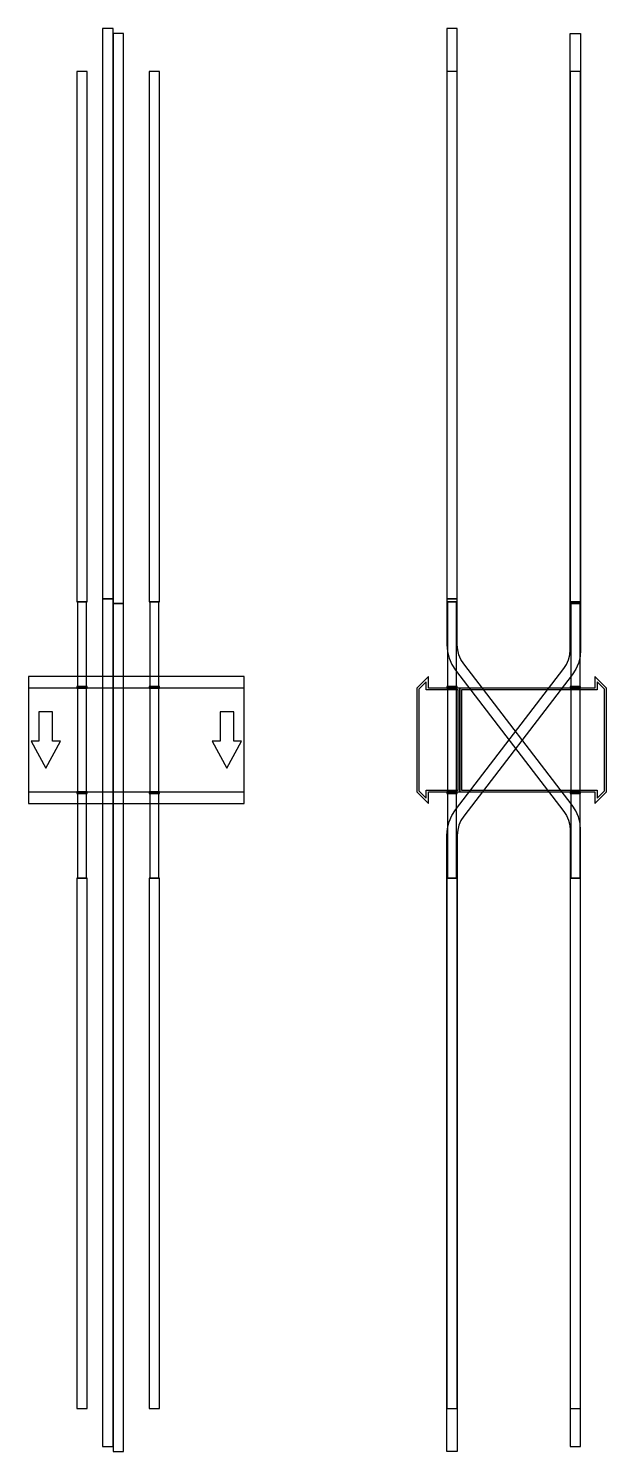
# Model space of a CAD drawing. Extents: x 0 to 670, y -825 to 825.
import ezdxf

# ---------------------------------------------------------------- set-up
doc = ezdxf.new("R2010")
doc.units = 0
doc.layers.add('Halfen', color=7, linetype='CONTINUOUS')

msp = doc.modelspace()

# ---------------------------------------------------------------- linework, layer by layer
at = {"layer": 'Halfen', "color": 7}
for points in [[(98, 163.766), (98, 824.766), (86, 824.766), (86, 163.766)], [(110, 158.108), (110, 819.108), (98, 819.108), (98, 158.108)], [(497, 163.766), (497, 824.766), (485, 824.766), (485, 163.766)], [(628, 158.108), (628, 819.108), (640, 819.108), (640, 158.108)], [(68, 160), (68, 775), (56, 775), (56, 160)], [(152, 160), (152, 775), (140, 775), (140, 160)], [(497, 160), (497, 775), (485, 775), (485, 160)], [(640, 160), (640, 775), (628, 775), (628, 160)], [(67.25, 62), (67.25, 160), (56.75, 160), (56.75, 62)], [(98, -819.108), (98, 163.766), (86, 163.766), (86, -819.108)], [(110, -824.767), (110, 158.108), (98, 158.108), (98, -824.767)], [(151.25, 62), (151.25, 160), (140.75, 160), (140.75, 62)], [(640, -819.108), (640, -104.608), (639.359, -96.789), (637.453, -89.179), (634.332, -81.981), (630.081, -75.388), (504.439, 88.352), (501.251, 93.297), (498.911, 98.695), (497.481, 104.403), (497, 110.267), (497, 163.766), (485, 163.766), (485, 110.267), (485.641, 102.448), (487.547, 94.838), (490.668, 87.64), (494.919, 81.046), (620.561, -82.693), (623.749, -87.638), (626.089, -93.037), (627.519, -98.744), (628, -104.608), (628, -819.108)], [(485, -824.767), (485, -110.267), (485.641, -102.448), (487.547, -94.838), (490.668, -87.64), (494.919, -81.046), (620.561, 82.693), (623.749, 87.638), (626.089, 93.037), (627.519, 98.744), (628, 104.608), (628, 158.108), (640, 158.108), (640, 104.608), (639.359, 96.789), (637.453, 89.179), (634.332, 81.981), (630.081, 75.388), (504.439, -88.352), (501.251, -93.297), (498.911, -98.695), (497.481, -104.403), (497, -110.267), (497, -824.767)], [(496.25, 62), (496.25, 160), (485.75, 160), (485.75, 62)], [(639.25, 62), (639.25, 160), (628.75, 160), (628.75, 62)], [(0, -73.5), (250, -73.5), (250, 73.5), (0, 73.5)], [(500, -60), (500, 60), (463.5, 60), (463.5, 73.5), (450, 60), (450, -60), (463.5, -73.5), (463.5, -60)], [(498, -58), (498, 58), (461, 58), (461, 67.25), (452.5, 58.75), (452.5, -58.75), (461, -67.25), (461, -58)], [(670, -60), (670, 60), (656.5, 73.5), (656.5, 60), (500, 60), (500, -60), (656.5, -60), (656.5, -73.5)], [(667.5, -58.75), (667.5, 58.75), (659, 67.25), (659, 58), (502, 58), (502, -58), (659, -58), (659, -67.25)], [(0, -60), (250, -60), (250, 60), (0, 60)], [(68, 60), (68, 62), (56, 62), (56, 60)], [(67.25, -60), (67.25, 60), (56.75, 60), (56.75, -60)], [(152, 60), (152, 62), (140, 62), (140, 60)], [(151.25, -60), (151.25, 60), (140.75, 60), (140.75, -60)], [(497, 60), (497, 62), (485, 62), (485, 60)], [(496.25, -60), (496.25, 60), (485.75, 60), (485.75, -60)], [(640, 60), (640, 62), (628, 62), (628, 60)], [(639.25, -60), (639.25, 60), (628.75, 60), (628.75, -60)], [(20, -32.5), (37, -1.5), (28, -1.5), (28, 32.5), (12, 32.5), (12, -1.5), (3, -1.5)], [(230, -32.5), (247, -1.5), (238, -1.5), (238, 32.5), (222, 32.5), (222, -1.5), (213, -1.5)], [(68, -62), (68, -60), (56, -60), (56, -62)], [(67.25, -160), (67.25, -62), (56.75, -62), (56.75, -160)], [(152, -62), (152, -60), (140, -60), (140, -62)], [(151.25, -160), (151.25, -62), (140.75, -62), (140.75, -160)], [(497, -62), (497, -60), (485, -60), (485, -62)], [(496.25, -160), (496.25, -62), (485.75, -62), (485.75, -160)], [(640, -62), (640, -60), (628, -60), (628, -62)], [(639.25, -160), (639.25, -62), (628.75, -62), (628.75, -160)], [(68, -775), (68, -160), (56, -160), (56, -775)], [(152, -775), (152, -160), (140, -160), (140, -775)], [(497, -775), (497, -160), (485, -160), (485, -775)], [(640, -775), (640, -160), (628, -160), (628, -775)]]:
    msp.add_lwpolyline(points, close=True, dxfattribs=at)

doc.saveas('drawing.dxf')
